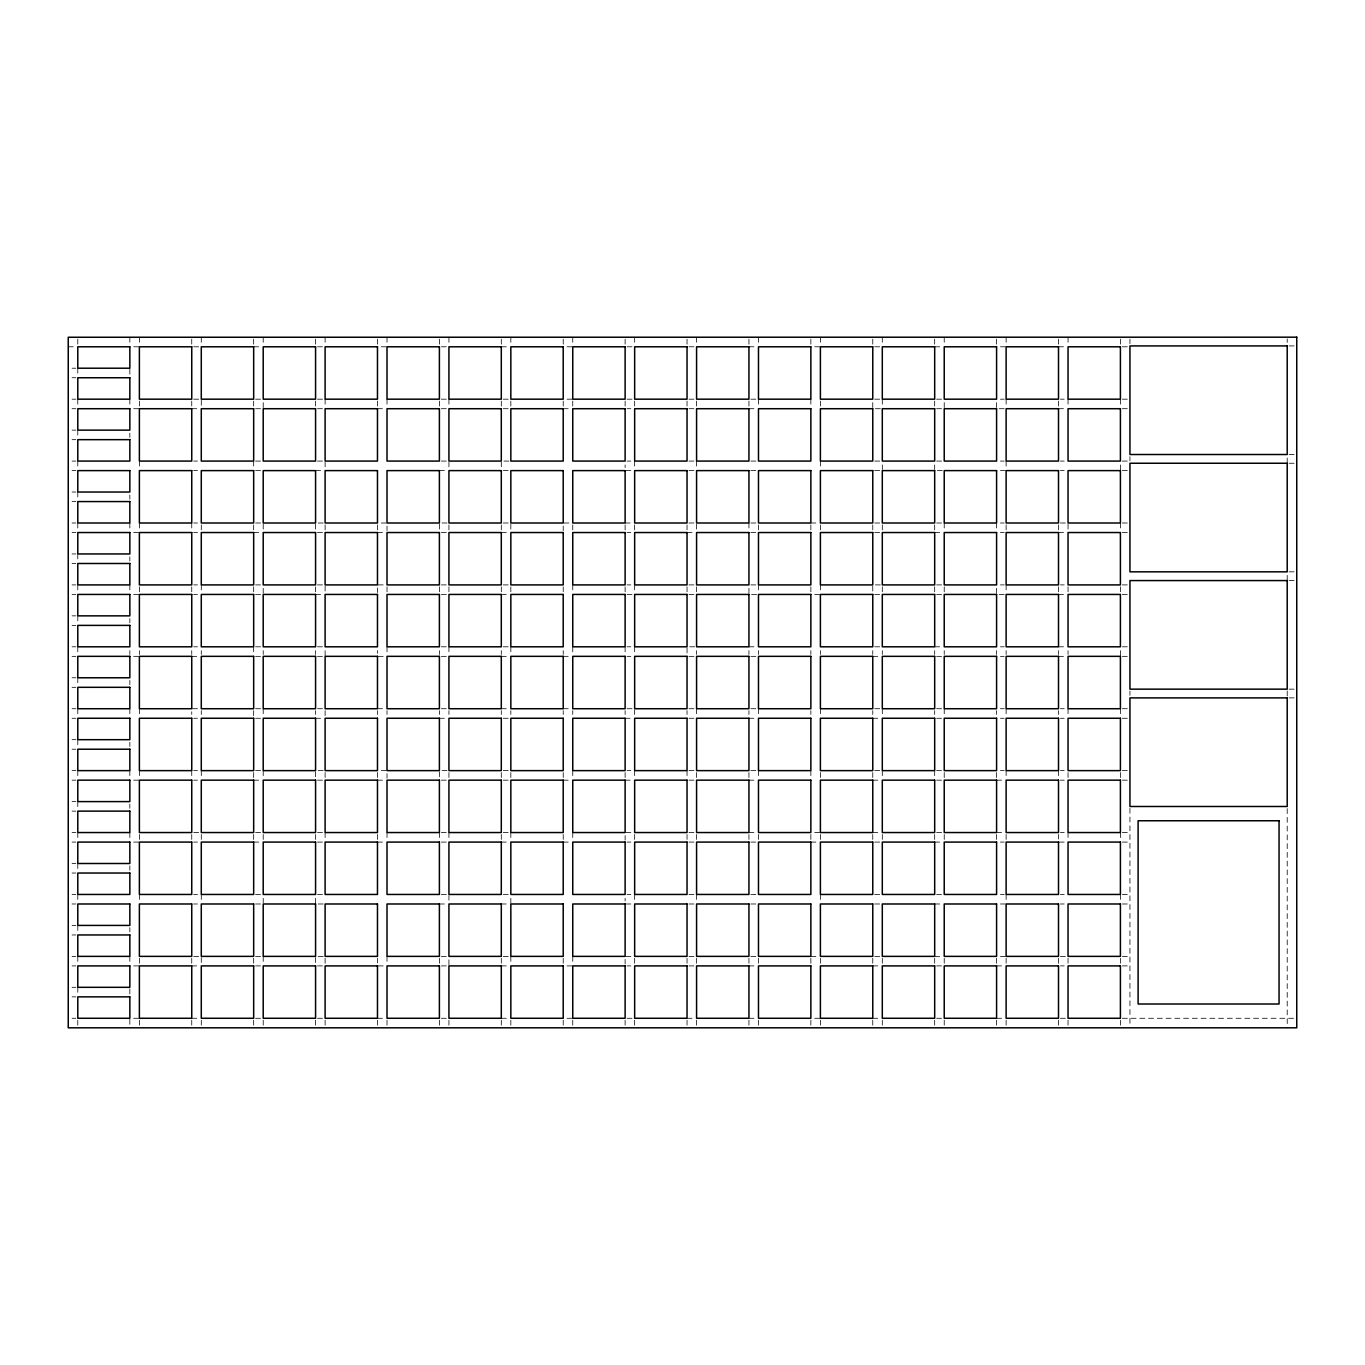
<?xml version="1.0" encoding="UTF-8"?>
<svg xmlns="http://www.w3.org/2000/svg" width="1365" height="1365" viewBox="0 0 1365 1365"><rect width="100%" height="100%" fill="white"/><g stroke="black" fill="none" stroke-linecap="round" stroke-linejoin="round"><path stroke-width="0.75" stroke-dasharray="5 3.75" d="M1289.123 345.925L1296.75 345.925M68.25 346.795L75.877 346.795M133.651 346.795L139.384 346.795M193.659 346.795L201.286 346.795M253.668 346.795L261.295 346.795M317.482 346.795L325.109 346.795M381.296 346.795L387.012 346.795M441.304 346.795L448.931 346.795M501.296 346.795L508.94 346.795M567.021 346.795L572.754 346.795M627.03 346.795L634.657 346.795M688.95 346.795L696.577 346.795M748.941 346.795L756.568 346.795M814.666 346.795L820.399 346.795M874.675 346.795L882.302 346.795M934.684 346.795L942.311 346.795M1000.409 346.795L1006.124 346.795M1058.506 346.795L1064.222 346.795M1122.32 346.795L1129.947 346.795M72.072 368.209L75.877 368.209M72.072 377.747L75.877 377.747M72.072 399.177L75.877 399.177M193.659 399.177L201.286 399.177L201.286 406.804M255.562 399.177L261.295 399.177M317.482 399.177L323.198 399.177M441.304 399.177L447.02 399.177M503.207 399.177L508.94 399.177M567.021 399.177L572.754 399.177M627.03 399.177L634.657 399.177M688.95 399.177L696.577 399.177M750.852 399.177L756.568 399.177M874.675 399.177L880.391 399.177M936.578 399.177L942.311 399.177M1000.409 399.177L1004.213 399.177M1060.4 399.177L1064.222 399.177M1122.32 399.177L1128.036 399.177M72.072 408.715L75.877 408.715M133.651 408.715L139.384 408.715M191.748 408.715L197.481 408.715M255.562 408.715L263.206 408.715L263.206 401.071M317.482 408.715L323.198 408.715M377.474 408.715L383.207 408.715M441.304 408.715L448.931 408.715M503.207 408.715L508.94 408.715M563.216 408.715L568.932 408.715M627.03 408.715L630.852 408.715M688.95 408.715L694.666 408.715M748.941 408.715L756.568 408.715M880.391 408.715L872.764 408.715L872.764 401.071M936.578 408.715L944.222 408.715L944.222 401.071M1004.213 408.715L996.587 408.715L996.587 401.071M1058.506 408.715L1064.222 408.715M1122.32 408.715L1128.036 408.715M72.072 430.129L75.877 430.129M72.072 439.667L75.877 439.667M1289.123 454.511L1294.839 454.511M72.072 461.08L75.877 461.08M193.659 461.08L197.481 461.08M255.562 461.08L261.295 461.08M317.482 461.08L325.109 461.08L325.109 466.796M441.304 461.08L448.931 461.08L448.931 466.796M508.94 461.08L501.296 461.08L501.296 466.796M627.03 461.08L630.852 461.08M688.95 461.08L694.666 461.08M750.852 461.08L756.568 461.08M874.675 461.08L880.391 461.08M936.578 461.08L942.311 461.08M1000.409 461.08L1004.213 461.08M1060.4 461.08L1064.222 461.08M1122.32 461.08L1128.036 461.08M1289.123 463.247L1294.839 463.247M72.072 470.618L75.877 470.618M193.659 470.618L197.481 470.618M255.562 470.618L261.295 470.618M315.571 470.618L323.198 470.618M439.393 470.618L447.02 470.618M503.207 470.618L508.94 470.618M630.852 470.618L625.119 470.618L625.119 464.902M688.95 470.618L696.577 470.618M750.852 470.618L758.479 470.618M874.675 470.618L882.302 470.618L882.302 464.902M942.311 470.618L934.684 470.618L934.684 464.902M1000.409 470.618L1006.124 470.618M1060.4 470.618L1064.222 470.618M1122.32 470.618L1128.036 470.618M72.072 492.031L75.877 492.031M72.072 501.569L75.877 501.569M72.072 523L75.877 523M193.659 523L197.481 523M255.562 523L263.206 523L263.206 530.627M323.198 523L315.571 523L315.571 530.627M381.296 523L387.012 523L387.012 530.627M447.02 523L439.393 523L439.393 530.627M503.207 523L510.834 523L510.834 530.627M568.932 523L563.216 523L563.216 530.627M625.119 523L630.852 523M688.95 523L696.577 523L696.577 530.627M750.852 523L756.568 523M810.861 523L816.577 523M874.675 523L882.302 523M936.578 523L942.311 523M1000.409 523L1004.213 523M1060.4 523L1068.044 523L1068.044 530.627M1122.32 523L1128.036 523M72.072 532.538L75.877 532.538M133.651 532.538L139.384 532.538M193.659 532.538L197.481 532.538M253.668 532.538L261.295 532.538M317.482 532.538L323.198 532.538M377.474 532.538L383.207 532.538M441.304 532.538L447.02 532.538M501.296 532.538L508.94 532.538M627.03 532.538L630.852 532.538M687.039 532.538L694.666 532.538M750.852 532.538L756.568 532.538M874.675 532.538L880.391 532.538M934.684 532.538L942.311 532.538M1000.409 532.538L1004.213 532.538M1058.506 532.538L1064.222 532.538M1122.32 532.538L1128.036 532.538M72.072 553.951L75.877 553.951M72.072 563.489L75.877 563.489M1289.123 571.833L1294.839 571.833M1289.123 580.569L1294.839 580.569M72.072 584.903L75.877 584.903M193.659 584.903L197.481 584.903M255.562 584.903L261.295 584.903M317.482 584.903L325.109 584.903L325.109 592.529M383.207 584.903L377.474 584.903L377.474 592.529M441.304 584.903L448.931 584.903M503.207 584.903L508.94 584.903M627.03 584.903L630.852 584.903M688.95 584.903L694.666 584.903M750.852 584.903L756.568 584.903M880.391 584.903L872.764 584.903L872.764 592.529M936.578 584.903L942.311 584.903M1000.409 584.903L1004.213 584.903M1060.4 584.903L1064.222 584.903M1122.32 584.903L1128.036 584.903M72.072 594.44L75.877 594.44M133.651 594.44L139.384 594.44M193.659 594.44L197.481 594.44M255.562 594.44L263.206 594.44L263.206 586.814M315.571 594.44L323.198 594.44M441.304 594.44L447.02 594.44M501.296 594.44L508.94 594.44M627.03 594.44L634.657 594.44M688.95 594.44L694.666 594.44M756.568 594.44L748.941 594.44L748.941 586.814M814.666 594.44L820.399 594.44M874.675 594.44L880.391 594.44M936.578 594.44L942.311 594.44M1004.213 594.44L996.587 594.44L996.587 586.814M1058.506 594.44L1064.222 594.44M1122.32 594.44L1128.036 594.44M72.072 615.854L75.877 615.854M72.072 625.392L75.877 625.392M72.072 646.805L75.877 646.805M193.659 646.805L197.481 646.805M255.562 646.805L261.295 646.805M317.482 646.805L323.198 646.805M441.304 646.805L447.02 646.805M503.207 646.805L508.94 646.805M627.03 646.805L630.852 646.805M694.666 646.805L687.039 646.805L687.039 654.449M748.941 646.805L756.568 646.805M874.675 646.805L882.302 646.805M934.684 646.805L942.311 646.805M1000.409 646.805L1004.213 646.805M1058.506 646.805L1064.222 646.805M1122.32 646.805L1128.036 646.805M72.072 656.343L75.877 656.343M133.651 656.343L139.384 656.343M191.748 656.343L197.481 656.343M255.562 656.343L261.295 656.343M317.482 656.343L323.198 656.343M383.207 656.343L377.474 656.343L377.474 650.627M441.304 656.343L448.931 656.343M501.296 656.343L508.94 656.343M563.216 656.343L568.932 656.343M627.03 656.343L630.852 656.343M688.95 656.343L694.666 656.343M750.852 656.343L756.568 656.343M872.764 656.343L880.391 656.343M936.578 656.343L942.311 656.343M1000.409 656.343L1004.213 656.343M1058.506 656.343L1064.222 656.343M1122.32 656.343L1128.036 656.343M72.072 677.774L75.877 677.774M72.072 687.312L75.877 687.312M1289.123 689.154L1294.839 689.154M1289.123 697.89L1294.839 697.89M72.072 708.725L75.877 708.725M197.481 708.725L191.748 708.725L191.748 714.441M255.562 708.725L261.295 708.725M317.482 708.725L323.198 708.725M377.474 708.725L383.207 708.725M441.304 708.725L448.931 708.725M501.296 708.725L508.94 708.725M563.216 708.725L568.932 708.725M627.03 708.725L634.657 708.725L634.657 714.441M688.95 708.725L694.666 708.725M750.852 708.725L756.568 708.725M874.675 708.725L880.391 708.725M936.578 708.725L942.311 708.725M1000.409 708.725L1004.213 708.725M1060.4 708.725L1064.222 708.725M1122.32 708.725L1128.036 708.725M72.072 718.263L75.877 718.263M193.659 718.263L197.481 718.263M255.562 718.263L261.295 718.263M315.571 718.263L323.198 718.263M439.393 718.263L447.02 718.263M503.207 718.263L508.94 718.263M625.119 718.263L630.852 718.263M688.95 718.263L696.577 718.263M748.941 718.263L756.568 718.263M872.764 718.263L880.391 718.263M936.578 718.263L944.222 718.263M1000.409 718.263L1004.213 718.263M1060.4 718.263L1064.222 718.263M1122.32 718.263L1128.036 718.263M72.072 739.676L75.877 739.676M72.072 749.214L75.877 749.214M72.072 770.628L75.877 770.628M193.659 770.628L197.481 770.628M255.562 770.628L261.295 770.628M323.198 770.628L315.571 770.628L315.571 778.272M381.296 770.628L387.012 770.628L387.012 778.272M447.02 770.628L439.393 770.628L439.393 778.272M503.207 770.628L510.834 770.628M627.03 770.628L630.852 770.628M688.95 770.628L694.666 770.628M750.852 770.628L756.568 770.628M874.675 770.628L880.391 770.628M936.578 770.628L942.311 770.628M1000.409 770.628L1004.213 770.628M1060.4 770.628L1064.222 770.628M1122.32 770.628L1128.036 770.628M72.072 780.166L75.877 780.166M133.651 780.166L139.384 780.166M193.659 780.166L197.481 780.166M253.668 780.166L261.295 780.166M317.482 780.166L323.198 780.166M377.474 780.166L383.207 780.166M441.304 780.166L447.02 780.166M503.207 780.166L508.94 780.166M563.216 780.166L568.932 780.166M625.119 780.166L630.852 780.166M688.95 780.166L694.666 780.166M748.941 780.166L756.568 780.166M872.764 780.166L880.391 780.166M936.578 780.166L942.311 780.166M996.587 780.166L1004.213 780.166M1060.4 780.166L1064.222 780.166M1122.32 780.166L1128.036 780.166M72.072 801.596L75.877 801.596M72.072 811.134L75.877 811.134M72.072 832.548L75.877 832.548M193.659 832.548L201.286 832.548M255.562 832.548L261.295 832.548M317.482 832.548L323.198 832.548M441.304 832.548L447.02 832.548M503.207 832.548L508.94 832.548M630.852 832.548L625.119 832.548L625.119 840.175M688.95 832.548L696.577 832.548M748.941 832.548L756.568 832.548M814.666 832.548L820.399 832.548M872.764 832.548L880.391 832.548M936.578 832.548L944.222 832.548M996.587 832.548L1004.213 832.548M1060.4 832.548L1064.222 832.548M1122.32 832.548L1129.947 832.548M72.072 842.086L75.877 842.086M133.651 842.086L139.384 842.086M193.659 842.086L197.481 842.086M253.668 842.086L261.295 842.086M317.482 842.086L323.198 842.086M377.474 842.086L383.207 842.086M441.304 842.086L447.02 842.086M501.296 842.086L508.94 842.086M563.216 842.086L568.932 842.086M627.03 842.086L630.852 842.086M688.95 842.086L694.666 842.086M750.852 842.086L756.568 842.086M810.861 842.086L816.577 842.086M874.675 842.086L880.391 842.086M934.684 842.086L942.311 842.086M1000.409 842.086L1004.213 842.086M1064.222 842.086L1058.506 842.086L1058.506 834.459M1122.32 842.086L1129.947 842.086M72.072 863.499L75.877 863.499M72.072 873.037L75.877 873.037M72.072 894.45L75.877 894.45M193.659 894.45L197.481 894.45M255.562 894.45L261.295 894.45M317.482 894.45L323.198 894.45M441.304 894.45L448.931 894.45L448.931 900.183M503.207 894.45L508.94 894.45M627.03 894.45L630.852 894.45M688.95 894.45L694.666 894.45M750.852 894.45L756.568 894.45M874.675 894.45L880.391 894.45M936.578 894.45L942.311 894.45M1000.409 894.45L1004.213 894.45M1060.4 894.45L1064.222 894.45M1122.32 894.45L1129.947 894.45M72.072 903.988L75.877 903.988M193.659 903.988L197.481 903.988M255.562 903.988L263.206 903.988L263.206 898.272M323.198 903.988L315.571 903.988L315.571 898.272M439.393 903.988L447.02 903.988M501.296 903.988L508.94 903.988M630.852 903.988L625.119 903.988L625.119 898.272M688.95 903.988L696.577 903.988M750.852 903.988L758.479 903.988M874.675 903.988L882.302 903.988M934.684 903.988L942.311 903.988M1000.409 903.988L1006.124 903.988M1060.4 903.988L1064.222 903.988M1122.32 903.988L1129.947 903.988M72.072 925.419L75.877 925.419M72.072 934.957L75.877 934.957M72.072 956.37L75.877 956.37M193.659 956.37L201.286 956.37L201.286 963.997M255.562 956.37L261.295 956.37M323.198 956.37L315.571 956.37L315.571 963.997M441.304 956.37L447.02 956.37M503.207 956.37L508.94 956.37M630.852 956.37L625.119 956.37L625.119 963.997M688.95 956.37L696.577 956.37M750.852 956.37L758.479 956.37M810.861 956.37L816.577 956.37M874.675 956.37L882.302 956.37M934.684 956.37L942.311 956.37M1000.409 956.37L1006.124 956.37M1060.4 956.37L1068.044 956.37M1122.32 956.37L1129.947 956.37M72.072 965.908L75.877 965.908M133.651 965.908L139.384 965.908M191.748 965.908L197.481 965.908M255.562 965.908L263.206 965.908M317.482 965.908L323.198 965.908M383.207 965.908L377.474 965.908L377.474 958.281M441.304 965.908L448.931 965.908L448.931 958.281M501.296 965.908L508.94 965.908M567.021 965.908L572.754 965.908M627.03 965.908L630.852 965.908M688.95 965.908L694.666 965.908M748.941 965.908L756.568 965.908M872.764 965.908L880.391 965.908M936.578 965.908L942.311 965.908M996.587 965.908L1004.213 965.908M1060.4 965.908L1064.222 965.908M1122.32 965.908L1129.947 965.908M72.072 987.322L75.877 987.322M72.072 996.86L75.877 996.86M72.072 1018.273L75.877 1018.273M133.651 1018.273L139.384 1018.273M191.748 1018.273L197.481 1018.273M255.562 1018.273L263.206 1018.273M317.482 1018.273L325.109 1018.273M377.474 1018.273L383.207 1018.273M441.304 1018.273L448.931 1018.273M501.296 1018.273L508.94 1018.273M567.021 1018.273L572.754 1018.273M627.03 1018.273L634.657 1018.273M687.039 1018.273L694.666 1018.273M748.941 1018.273L756.568 1018.273M814.666 1018.273L820.399 1018.273M872.764 1018.273L880.391 1018.273M936.578 1018.273L944.222 1018.273M996.587 1018.273L1004.213 1018.273M1060.4 1018.273L1068.044 1018.273M1122.32 1018.273L1296.75 1018.273M1287.212 338.929L1287.212 342.427M1287.212 458.009L1287.212 463.247M1287.212 575.33L1287.212 580.569M1287.212 690.912L1287.212 697.89M1287.212 808.609L1287.212 1027.811M1129.947 339.168L1129.947 343.656M1129.947 456.61L1129.947 460.875M1129.947 691.065L1129.947 695.331M1129.947 808.285L1129.947 1025.9M1120.409 339.168L1120.409 344.884M1120.409 399.177L1120.409 406.804M1120.409 464.902L1120.409 470.618M1120.409 523L1120.409 530.627M1120.409 586.814L1120.409 594.44M1120.409 650.627L1120.409 656.343M1120.409 708.725L1120.409 714.441M1120.409 772.539L1120.409 780.166M1120.409 832.548L1120.409 840.175M1120.409 894.45L1120.409 900.183M1120.409 958.281L1120.409 965.908M1120.409 1020.184L1120.409 1025.9M1068.044 337.257L1068.044 344.884M1068.044 399.177L1068.044 406.804M1068.044 586.814L1068.044 594.44M1068.044 650.627L1068.044 654.449M1068.044 708.725L1068.044 714.441M1068.044 772.539L1068.044 778.272M1068.044 832.548L1068.044 840.175M1068.044 958.281L1068.044 963.997M1068.044 1020.184L1068.044 1025.9M1058.506 339.168L1058.506 344.884M1058.506 401.071L1058.506 406.804M1058.506 524.894L1058.506 530.627M1058.506 586.814L1058.506 592.529M1058.506 650.627L1058.506 654.449M1058.506 710.636L1058.506 714.441M1058.506 770.628L1058.506 778.272M1058.506 958.281L1058.506 963.997M1058.506 1020.184L1058.506 1025.9M1006.124 337.257L1006.124 344.884M1006.124 399.177L1006.124 406.804M1006.124 461.08L1006.124 466.796M1006.124 524.894L1006.124 530.627M1006.124 584.903L1006.124 592.529M1006.124 650.627L1006.124 654.449M1006.124 708.725L1006.124 714.441M1006.124 770.628L1006.124 778.272M1006.124 834.459L1006.124 840.175M1006.124 894.45L1006.124 900.183M1006.124 958.281L1006.124 963.997M1006.124 1020.184L1006.124 1025.9M996.587 339.168L996.587 344.884M996.587 523L996.587 530.627M996.587 650.627L996.587 654.449M996.587 710.636L996.587 714.441M996.587 772.539L996.587 778.272M996.587 834.459L996.587 840.175M996.587 958.281L996.587 963.997M996.587 1020.184L996.587 1025.9M944.222 337.257L944.222 344.884M944.222 523L944.222 530.627M944.222 586.814L944.222 594.44M944.222 650.627L944.222 654.449M944.222 708.725L944.222 714.441M944.222 772.539L944.222 778.272M944.222 834.459L944.222 840.175M944.222 958.281L944.222 963.997M944.222 1020.184L944.222 1025.9M934.684 339.168L934.684 344.884M934.684 401.071L934.684 406.804M934.684 524.894L934.684 530.627M934.684 586.814L934.684 592.529M934.684 650.627L934.684 654.449M934.684 710.636L934.684 714.441M934.684 770.628L934.684 778.272M934.684 834.459L934.684 840.175M934.684 958.281L934.684 963.997M934.684 1020.184L934.684 1025.9M882.302 337.257L882.302 344.884M882.302 399.177L882.302 406.804M882.302 524.894L882.302 530.627M882.302 586.814L882.302 592.529M882.302 650.627L882.302 654.449M882.302 708.725L882.302 714.441M882.302 770.628L882.302 778.272M882.302 834.459L882.302 840.175M882.302 958.281L882.302 963.997M882.302 1020.184L882.302 1025.9M872.764 339.168L872.764 344.884M872.764 524.894L872.764 530.627M872.764 650.627L872.764 654.449M872.764 710.636L872.764 714.441M872.764 772.539L872.764 778.272M872.764 834.459L872.764 840.175M872.764 958.281L872.764 963.997M872.764 1020.184L872.764 1025.9M820.399 337.257L820.399 344.884M820.399 401.071L820.399 406.804M820.399 461.08L820.399 466.796M820.399 524.894L820.399 530.627M820.399 584.903L820.399 592.529M820.399 650.627L820.399 654.449M820.399 708.725L820.399 714.441M820.399 772.539L820.399 778.272M820.399 834.459L820.399 840.175M820.399 894.45L820.399 900.183M820.399 958.281L820.399 963.997M820.399 1020.184L820.399 1025.9M810.861 339.168L810.861 344.884M810.861 399.177L810.861 406.804M810.861 524.894L810.861 530.627M810.861 586.814L810.861 592.529M810.861 650.627L810.861 654.449M810.861 710.636L810.861 714.441M810.861 770.628L810.861 778.272M810.861 834.459L810.861 840.175M810.861 958.281L810.861 963.997M810.861 1020.184L810.861 1025.9M758.479 337.257L758.479 344.884M758.479 399.177L758.479 406.804M758.479 524.894L758.479 530.627M758.479 584.903L758.479 592.529M758.479 650.627L758.479 654.449M758.479 708.725L758.479 714.441M758.479 770.628L758.479 778.272M758.479 834.459L758.479 840.175M758.479 958.281L758.479 963.997M758.479 1020.184L758.479 1025.9M748.941 339.168L748.941 344.884M748.941 401.071L748.941 406.804M748.941 523L748.941 530.627M748.941 650.627L748.941 654.449M748.941 710.636L748.941 714.441M748.941 772.539L748.941 778.272M748.941 834.459L748.941 840.175M748.941 958.281L748.941 963.997M748.941 1020.184L748.941 1025.9M696.577 337.257L696.577 344.884M696.577 401.071L696.577 406.804M696.577 461.08L696.577 466.796M696.577 586.814L696.577 594.44M696.577 650.627L696.577 654.449M696.577 708.725L696.577 714.441M696.577 772.539L696.577 778.272M696.577 834.459L696.577 840.175M696.577 894.45L696.577 900.183M696.577 958.281L696.577 963.997M696.577 1020.184L696.577 1025.9M687.039 339.168L687.039 344.884M687.039 401.071L687.039 406.804M687.039 524.894L687.039 530.627M687.039 586.814L687.039 592.529M687.039 710.636L687.039 714.441M687.039 770.628L687.039 778.272M687.039 834.459L687.039 840.175M687.039 958.281L687.039 963.997M687.039 1020.184L687.039 1025.9M634.657 337.257L634.657 344.884M634.657 401.071L634.657 406.804M634.657 461.08L634.657 466.796M634.657 524.894L634.657 530.627M634.657 584.903L634.657 592.529M634.657 646.805L634.657 654.449M634.657 770.628L634.657 778.272M634.657 834.459L634.657 840.175M634.657 894.45L634.657 900.183M634.657 958.281L634.657 963.997M634.657 1020.184L634.657 1025.9M625.119 339.168L625.119 344.884M625.119 401.071L625.119 406.804M625.119 524.894L625.119 530.627M625.119 586.814L625.119 592.529M625.119 646.805L625.119 654.449M625.119 710.636L625.119 714.441M625.119 772.539L625.119 778.272M625.119 1020.184L625.119 1025.9M572.754 337.257L572.754 344.884M572.754 401.071L572.754 406.804M572.754 524.894L572.754 530.627M572.754 584.903L572.754 592.529M572.754 646.805L572.754 654.449M572.754 710.636L572.754 714.441M572.754 770.628L572.754 778.272M572.754 832.548L572.754 840.175M572.754 956.37L572.754 963.997M572.754 1020.184L572.754 1025.9M563.216 339.168L563.216 344.884M563.216 401.071L563.216 406.804M563.216 586.814L563.216 594.44M563.216 650.627L563.216 654.449M563.216 710.636L563.216 714.441M563.216 772.539L563.216 778.272M563.216 834.459L563.216 840.175M563.216 958.281L563.216 963.997M563.216 1020.184L563.216 1025.9M510.834 337.257L510.834 344.884M510.834 401.071L510.834 408.715M510.834 586.814L510.834 594.44M510.834 646.805L510.834 654.449M510.834 710.636L510.834 714.441M510.834 772.539L510.834 778.272M510.834 832.548L510.834 840.175M510.834 898.272L510.834 903.988M510.834 956.37L510.834 963.997M510.834 1020.184L510.834 1025.9M501.296 339.168L501.296 344.884M501.296 401.071L501.296 406.804M501.296 524.894L501.296 530.627M501.296 586.814L501.296 592.529M501.296 650.627L501.296 654.449M501.296 710.636L501.296 714.441M501.296 772.539L501.296 778.272M501.296 834.459L501.296 840.175M501.296 958.281L501.296 963.997M501.296 1020.184L501.296 1025.9M448.931 337.257L448.931 344.884M448.931 399.177L448.931 406.804M448.931 524.894L448.931 530.627M448.931 586.814L448.931 592.529M448.931 646.805L448.931 654.449M448.931 710.636L448.931 714.441M448.931 772.539L448.931 778.272M448.931 832.548L448.931 840.175M448.931 1020.184L448.931 1025.9M439.393 339.168L439.393 344.884M439.393 401.071L439.393 406.804M439.393 586.814L439.393 592.529M439.393 650.627L439.393 654.449M439.393 710.636L439.393 714.441M439.393 832.548L439.393 840.175M439.393 958.281L439.393 963.997M439.393 1020.184L439.393 1025.9M387.012 337.257L387.012 344.884M387.012 399.177L387.012 406.804M387.012 586.814L387.012 592.529M387.012 646.805L387.012 654.449M387.012 710.636L387.012 714.441M387.012 832.548L387.012 840.175M387.012 956.37L387.012 963.997M387.012 1020.184L387.012 1025.9M377.474 339.168L377.474 344.884M377.474 401.071L377.474 406.804M377.474 524.894L377.474 530.627M377.474 710.636L377.474 714.441M377.474 772.539L377.474 778.272M377.474 834.459L377.474 840.175M377.474 1020.184L377.474 1025.9M325.109 337.257L325.109 344.884M325.109 399.177L325.109 406.804M325.109 524.894L325.109 530.627M325.109 650.627L325.109 656.343M325.109 710.636L325.109 718.263M325.109 772.539L325.109 778.272M325.109 832.548L325.109 840.175M325.109 958.281L325.109 963.997M325.109 1020.184L325.109 1025.9M315.571 339.168L315.571 344.884M315.571 401.071L315.571 408.715M315.571 586.814L315.571 592.529M315.571 650.627L315.571 654.449M315.571 710.636L315.571 714.441M315.571 834.459L315.571 842.086M315.571 1020.184L315.571 1025.9M263.206 337.257L263.206 344.884M263.206 650.627L263.206 654.449M263.206 708.725L263.206 714.441M263.206 770.628L263.206 778.272M263.206 834.459L263.206 842.086M263.206 956.37L263.206 963.997M263.206 1020.184L263.206 1025.9M253.668 339.168L253.668 344.884M253.668 401.071L253.668 406.804M253.668 461.08L253.668 466.796M253.668 524.894L253.668 530.627M253.668 586.814L253.668 592.529M253.668 646.805L253.668 654.449M253.668 710.636L253.668 718.263M253.668 772.539L253.668 778.272M253.668 834.459L253.668 840.175M253.668 958.281L253.668 963.997M253.668 1020.184L253.668 1025.9M201.286 337.257L201.286 344.884M201.286 524.894L201.286 530.627M201.286 584.903L201.286 592.529M201.286 650.627L201.286 654.449M201.286 710.636L201.286 714.441M201.286 770.628L201.286 778.272M201.286 834.459L201.286 840.175M201.286 894.45L201.286 900.183M201.286 1020.184L201.286 1025.9M191.748 339.168L191.748 344.884M191.748 401.071L191.748 406.804M191.748 523L191.748 530.627M191.748 586.814L191.748 594.44M191.748 650.627L191.748 654.449M191.748 770.628L191.748 778.272M191.748 834.459L191.748 840.175M191.748 958.281L191.748 963.997M191.748 1020.184L191.748 1025.9M139.384 337.257L139.384 344.884M139.384 401.071L139.384 406.804M139.384 461.08L139.384 466.796M139.384 523L139.384 530.627M139.384 586.814L139.384 592.529M139.384 650.627L139.384 654.449M139.384 708.725L139.384 714.441M139.384 770.628L139.384 778.272M139.384 834.459L139.384 840.175M139.384 894.45L139.384 900.183M139.384 958.281L139.384 963.997M139.384 1020.184L139.384 1025.9M129.846 337.257L129.846 344.884M129.846 369.233L129.846 375.631M129.846 399.177L129.846 406.804M129.846 433.166L129.846 437.431M129.846 494.983L129.846 499.249M129.846 523L129.846 531.207M129.846 556.784L129.846 561.049M129.846 584.903L129.846 593.024M129.846 618.601L129.846 622.867M129.846 650.627L129.846 654.449M129.846 680.401L129.846 684.667M129.846 708.725L129.846 714.441M129.846 742.219L129.846 746.484M129.846 770.628L129.846 778.442M129.846 804.019L129.846 808.285M129.846 832.548L129.846 840.26M129.846 865.837L129.846 870.102M129.846 927.637L129.846 931.903M129.846 956.37L129.846 963.997M129.846 988.943L129.846 995.239M129.846 1019.297L129.846 1025.9M77.788 339.168L77.788 344.884M77.788 368.209L77.788 375.853M77.788 399.177L77.788 406.804M77.788 430.129L77.788 435.844M77.788 461.08L77.788 466.796M77.788 492.031L77.788 497.764M77.788 523L77.788 530.627M77.788 553.951L77.788 561.578M77.788 584.903L77.788 592.529M77.788 615.854L77.788 623.481M77.788 646.805L77.788 654.449M77.788 677.774L77.788 683.49M77.788 708.725L77.788 714.441M77.788 739.676L77.788 747.303M77.788 770.628L77.788 778.272M77.788 801.596L77.788 809.223M77.788 832.548L77.788 840.175M77.788 863.499L77.788 871.126M77.788 894.45L77.788 900.183M77.788 925.419L77.788 931.135M77.788 956.37L77.788 963.997M77.788 987.322L77.788 994.949M77.788 1020.184L77.788 1027.811"/><path stroke-width="1.5" d="M1296.75 337.189L68.25 337.257L68.25 1027.811L1296.75 1027.811L1296.75 337.189M1287.212 345.925L1129.947 345.925L1129.947 454.511L1287.212 454.511L1287.212 345.925M129.846 346.795L77.788 346.795L77.788 368.209L129.846 368.209L129.846 346.795M191.748 346.795L139.384 346.795L139.384 399.177L191.748 399.177L191.748 346.795M253.668 346.795L201.286 346.795L201.286 399.177L253.668 399.177L253.668 346.795M315.571 346.795L263.206 346.795L263.206 399.177L315.571 399.177L315.571 346.795M377.474 346.795L325.109 346.795L325.109 399.177L377.474 399.177L377.474 346.795M439.393 346.795L387.012 346.795L387.012 399.177L439.393 399.177L439.393 346.795M501.296 346.795L448.931 346.795L448.931 399.177L501.296 399.177L501.296 346.795M563.216 346.795L510.834 346.795L510.834 399.177L563.216 399.177L563.216 346.795M625.119 346.795L572.754 346.795L572.754 399.177L625.119 399.177L625.119 346.795M687.039 346.795L634.657 346.795L634.657 399.177L687.039 399.177L687.039 346.795M748.941 346.795L696.577 346.795L696.577 399.177L748.941 399.177L748.941 346.795M810.861 346.795L758.479 346.795L758.479 399.177L810.861 399.177L810.861 346.795M872.764 346.795L820.399 346.795L820.399 399.177L872.764 399.177L872.764 346.795M934.684 346.795L882.302 346.795L882.302 399.177L934.684 399.177L934.684 346.795M996.587 346.795L944.222 346.795L944.222 399.177L996.587 399.177L996.587 346.795M1058.506 346.795L1006.124 346.795L1006.124 399.177L1058.506 399.177L1058.506 346.795M1120.409 346.795L1068.044 346.795L1068.044 399.177L1120.409 399.177L1120.409 346.795M129.846 377.747L77.788 377.747L77.788 399.177L129.846 399.177L129.846 377.747M129.846 408.715L77.788 408.715L77.788 430.129L129.846 430.129L129.846 408.715M191.748 408.715L139.384 408.715L139.384 461.08L191.748 461.08L191.748 408.715M253.668 408.715L201.286 408.715L201.286 461.08L253.668 461.08L253.668 408.715M315.571 408.715L263.206 408.715L263.206 461.08L315.571 461.08L315.571 408.715M377.474 408.715L325.109 408.715L325.109 461.08L377.474 461.08L377.474 408.715M439.393 408.715L387.012 408.715L387.012 461.08L439.393 461.08L439.393 408.715M501.296 408.715L448.931 408.715L448.931 461.08L501.296 461.08L501.296 408.715M563.216 408.715L510.834 408.715L510.834 461.08L563.216 461.08L563.216 408.715M625.119 408.715L572.754 408.715L572.754 461.08L625.119 461.08L625.119 408.715M687.039 408.715L634.657 408.715L634.657 461.08L687.039 461.08L687.039 408.715M748.941 408.715L696.577 408.715L696.577 461.08L748.941 461.08L748.941 408.715M810.861 408.715L758.479 408.715L758.479 461.08L810.861 461.08L810.861 408.715M872.764 408.715L820.399 408.715L820.399 461.08L872.764 461.08L872.764 408.715M934.684 408.715L882.302 408.715L882.302 461.08L934.684 461.08L934.684 408.715M996.587 408.715L944.222 408.715L944.222 461.08L996.587 461.08L996.587 408.715M1058.506 408.715L1006.124 408.715L1006.124 461.08L1058.506 461.08L1058.506 408.715M1120.409 408.715L1068.044 408.715L1068.044 461.08L1120.409 461.08L1120.409 408.715M129.846 439.667L77.788 439.667L77.788 461.08L129.846 461.08L129.846 439.667M1287.212 463.247L1129.947 463.247L1129.947 571.833L1287.212 571.833L1287.212 463.247M129.846 470.618L77.788 470.618L77.788 492.031L129.846 492.031L129.846 470.618M191.748 470.618L139.384 470.618L139.384 523L191.748 523L191.748 470.618M253.668 470.618L201.286 470.618L201.286 523L253.668 523L253.668 470.618M315.571 470.618L263.206 470.618L263.206 523L315.571 523L315.571 470.618M377.474 470.618L325.109 470.618L325.109 523L377.474 523L377.474 470.618M439.393 470.618L387.012 470.618L387.012 523L439.393 523L439.393 470.618M501.296 470.618L448.931 470.618L448.931 523L501.296 523L501.296 470.618M563.216 470.618L510.834 470.618L510.834 523L563.216 523L563.216 470.618M625.119 470.618L572.754 470.618L572.754 523L625.119 523L625.119 470.618M687.039 470.618L634.657 470.618L634.657 523L687.039 523L687.039 470.618M748.941 470.618L696.577 470.618L696.577 523L748.941 523L748.941 470.618M810.861 470.618L758.479 470.618L758.479 523L810.861 523L810.861 470.618M872.764 470.618L820.399 470.618L820.399 523L872.764 523L872.764 470.618M934.684 470.618L882.302 470.618L882.302 523L934.684 523L934.684 470.618M996.587 470.618L944.222 470.618L944.222 523L996.587 523L996.587 470.618M1058.506 470.618L1006.124 470.618L1006.124 523L1058.506 523L1058.506 470.618M1120.409 470.618L1068.044 470.618L1068.044 523L1120.409 523L1120.409 470.618M129.846 501.569L77.788 501.569L77.788 523L129.846 523L129.846 501.569M129.846 532.538L77.788 532.538L77.788 553.951L129.846 553.951L129.846 532.538M191.748 532.538L139.384 532.538L139.384 584.903L191.748 584.903L191.748 532.538M253.668 532.538L201.286 532.538L201.286 584.903L253.668 584.903L253.668 532.538M315.571 532.538L263.206 532.538L263.206 584.903L315.571 584.903L315.571 532.538M377.474 532.538L325.109 532.538L325.109 584.903L377.474 584.903L377.474 532.538M439.393 532.538L387.012 532.538L387.012 584.903L439.393 584.903L439.393 532.538M501.296 532.538L448.931 532.538L448.931 584.903L501.296 584.903L501.296 532.538M563.216 532.538L510.834 532.538L510.834 584.903L563.216 584.903L563.216 532.538M625.119 532.538L572.754 532.538L572.754 584.903L625.119 584.903L625.119 532.538M687.039 532.538L634.657 532.538L634.657 584.903L687.039 584.903L687.039 532.538M748.941 532.538L696.577 532.538L696.577 584.903L748.941 584.903L748.941 532.538M810.861 532.538L758.479 532.538L758.479 584.903L810.861 584.903L810.861 532.538M872.764 532.538L820.399 532.538L820.399 584.903L872.764 584.903L872.764 532.538M934.684 532.538L882.302 532.538L882.302 584.903L934.684 584.903L934.684 532.538M996.587 532.538L944.222 532.538L944.222 584.903L996.587 584.903L996.587 532.538M1058.506 532.538L1006.124 532.538L1006.124 584.903L1058.506 584.903L1058.506 532.538M1120.409 532.538L1068.044 532.538L1068.044 584.903L1120.409 584.903L1120.409 532.538M129.846 563.489L77.788 563.489L77.788 584.903L129.846 584.903L129.846 563.489M1287.212 580.569L1129.947 580.569L1129.947 689.154L1287.212 689.154L1287.212 580.569M129.846 594.44L77.788 594.44L77.788 615.854L129.846 615.854L129.846 594.44M191.748 594.44L139.384 594.44L139.384 646.805L191.748 646.805L191.748 594.44M253.668 594.44L201.286 594.44L201.286 646.805L253.668 646.805L253.668 594.44M315.571 594.44L263.206 594.44L263.206 646.805L315.571 646.805L315.571 594.44M377.474 594.44L325.109 594.44L325.109 646.805L377.474 646.805L377.474 594.44M439.393 594.44L387.012 594.44L387.012 646.805L439.393 646.805L439.393 594.44M501.296 594.44L448.931 594.44L448.931 646.805L501.296 646.805L501.296 594.44M563.216 594.44L510.834 594.44L510.834 646.805L563.216 646.805L563.216 594.44M625.119 594.44L572.754 594.44L572.754 646.805L625.119 646.805L625.119 594.44M687.039 594.44L634.657 594.44L634.657 646.805L687.039 646.805L687.039 594.44M748.941 594.44L696.577 594.44L696.577 646.805L748.941 646.805L748.941 594.44M810.861 594.44L758.479 594.44L758.479 646.805L810.861 646.805L810.861 594.44M872.764 594.44L820.399 594.44L820.399 646.805L872.764 646.805L872.764 594.44M934.684 594.44L882.302 594.44L882.302 646.805L934.684 646.805L934.684 594.44M996.587 594.44L944.222 594.44L944.222 646.805L996.587 646.805L996.587 594.44M1058.506 594.44L1006.124 594.44L1006.124 646.805L1058.506 646.805L1058.506 594.44M1120.409 594.44L1068.044 594.44L1068.044 646.805L1120.409 646.805L1120.409 594.44M129.846 625.392L77.788 625.392L77.788 646.805L129.846 646.805L129.846 625.392M129.846 656.343L77.788 656.343L77.788 677.774L129.846 677.774L129.846 656.343M191.748 656.343L139.384 656.343L139.384 708.725L191.748 708.725L191.748 656.343M253.668 656.343L201.286 656.343L201.286 708.725L253.668 708.725L253.668 656.343M315.571 656.343L263.206 656.343L263.206 708.725L315.571 708.725L315.571 656.343M377.474 656.343L325.109 656.343L325.109 708.725L377.474 708.725L377.474 656.343M439.393 656.343L387.012 656.343L387.012 708.725L439.393 708.725L439.393 656.343M501.296 656.343L448.931 656.343L448.931 708.725L501.296 708.725L501.296 656.343M563.216 656.343L510.834 656.343L510.834 708.725L563.216 708.725L563.216 656.343M625.119 656.343L572.754 656.343L572.754 708.725L625.119 708.725L625.119 656.343M687.039 656.343L634.657 656.343L634.657 708.725L687.039 708.725L687.039 656.343M748.941 656.343L696.577 656.343L696.577 708.725L748.941 708.725L748.941 656.343M810.861 656.343L758.479 656.343L758.479 708.725L810.861 708.725L810.861 656.343M872.764 656.343L820.399 656.343L820.399 708.725L872.764 708.725L872.764 656.343M934.684 656.343L882.302 656.343L882.302 708.725L934.684 708.725L934.684 656.343M996.587 656.343L944.222 656.343L944.222 708.725L996.587 708.725L996.587 656.343M1058.506 656.343L1006.124 656.343L1006.124 708.725L1058.506 708.725L1058.506 656.343M1120.409 656.343L1068.044 656.343L1068.044 708.725L1120.409 708.725L1120.409 656.343M129.846 687.312L77.788 687.312L77.788 708.725L129.846 708.725L129.846 687.312M1287.212 697.89L1129.947 697.89L1129.947 806.493L1287.212 806.493L1287.212 697.89M129.846 718.263L77.788 718.263L77.788 739.676L129.846 739.676L129.846 718.263M191.748 718.263L139.384 718.263L139.384 770.628L191.748 770.628L191.748 718.263M253.668 718.263L201.286 718.263L201.286 770.628L253.668 770.628L253.668 718.263M315.571 718.263L263.206 718.263L263.206 770.628L315.571 770.628L315.571 718.263M377.474 718.263L325.109 718.263L325.109 770.628L377.474 770.628L377.474 718.263M439.393 718.263L387.012 718.263L387.012 770.628L439.393 770.628L439.393 718.263M501.296 718.263L448.931 718.263L448.931 770.628L501.296 770.628L501.296 718.263M563.216 718.263L510.834 718.263L510.834 770.628L563.216 770.628L563.216 718.263M625.119 718.263L572.754 718.263L572.754 770.628L625.119 770.628L625.119 718.263M687.039 718.263L634.657 718.263L634.657 770.628L687.039 770.628L687.039 718.263M748.941 718.263L696.577 718.263L696.577 770.628L748.941 770.628L748.941 718.263M810.861 718.263L758.479 718.263L758.479 770.628L810.861 770.628L810.861 718.263M872.764 718.263L820.399 718.263L820.399 770.628L872.764 770.628L872.764 718.263M934.684 718.263L882.302 718.263L882.302 770.628L934.684 770.628L934.684 718.263M996.587 718.263L944.222 718.263L944.222 770.628L996.587 770.628L996.587 718.263M1058.506 718.263L1006.124 718.263L1006.124 770.628L1058.506 770.628L1058.506 718.263M1120.409 718.263L1068.044 718.263L1068.044 770.628L1120.409 770.628L1120.409 718.263M129.846 749.214L77.788 749.214L77.788 770.628L129.846 770.628L129.846 749.214M129.846 780.166L77.788 780.166L77.788 801.596L129.846 801.596L129.846 780.166M191.748 780.166L139.384 780.166L139.384 832.548L191.748 832.548L191.748 780.166M253.668 780.166L201.286 780.166L201.286 832.548L253.668 832.548L253.668 780.166M315.571 780.166L263.206 780.166L263.206 832.548L315.571 832.548L315.571 780.166M377.474 780.166L325.109 780.166L325.109 832.548L377.474 832.548L377.474 780.166M439.393 780.166L387.012 780.166L387.012 832.548L439.393 832.548L439.393 780.166M501.296 780.166L448.931 780.166L448.931 832.548L501.296 832.548L501.296 780.166M563.216 780.166L510.834 780.166L510.834 832.548L563.216 832.548L563.216 780.166M625.119 780.166L572.754 780.166L572.754 832.548L625.119 832.548L625.119 780.166M687.039 780.166L634.657 780.166L634.657 832.548L687.039 832.548L687.039 780.166M748.941 780.166L696.577 780.166L696.577 832.548L748.941 832.548L748.941 780.166M810.861 780.166L758.479 780.166L758.479 832.548L810.861 832.548L810.861 780.166M872.764 780.166L820.399 780.166L820.399 832.548L872.764 832.548L872.764 780.166M934.684 780.166L882.302 780.166L882.302 832.548L934.684 832.548L934.684 780.166M996.587 780.166L944.222 780.166L944.222 832.548L996.587 832.548L996.587 780.166M1058.506 780.166L1006.124 780.166L1006.124 832.548L1058.506 832.548L1058.506 780.166M1120.409 780.166L1068.044 780.166L1068.044 832.548L1120.409 832.548L1120.409 780.166M129.846 811.134L77.788 811.134L77.788 832.548L129.846 832.548L129.846 811.134M1279.056 820.757L1138.103 820.757L1138.103 1004.009L1279.056 1004.009L1279.056 820.757M129.846 842.086L77.788 842.086L77.788 863.499L129.846 863.499L129.846 842.086M191.748 842.086L139.384 842.086L139.384 894.45L191.748 894.45L191.748 842.086M253.668 842.086L201.286 842.086L201.286 894.45L253.668 894.45L253.668 842.086M315.571 842.086L263.206 842.086L263.206 894.45L315.571 894.45L315.571 842.086M377.474 842.086L325.109 842.086L325.109 894.45L377.474 894.45L377.474 842.086M439.393 842.086L387.012 842.086L387.012 894.45L439.393 894.45L439.393 842.086M501.296 842.086L448.931 842.086L448.931 894.45L501.296 894.45L501.296 842.086M563.216 842.086L510.834 842.086L510.834 894.45L563.216 894.45L563.216 842.086M625.119 842.086L572.754 842.086L572.754 894.45L625.119 894.45L625.119 842.086M687.039 842.086L634.657 842.086L634.657 894.45L687.039 894.45L687.039 842.086M748.941 842.086L696.577 842.086L696.577 894.45L748.941 894.45L748.941 842.086M810.861 842.086L758.479 842.086L758.479 894.45L810.861 894.45L810.861 842.086M872.764 842.086L820.399 842.086L820.399 894.45L872.764 894.45L872.764 842.086M934.684 842.086L882.302 842.086L882.302 894.45L934.684 894.45L934.684 842.086M996.587 842.086L944.222 842.086L944.222 894.45L996.587 894.45L996.587 842.086M1058.506 842.086L1006.124 842.086L1006.124 894.45L1058.506 894.45L1058.506 842.086M1120.409 842.086L1068.044 842.086L1068.044 894.45L1120.409 894.45L1120.409 842.086M129.846 873.037L77.788 873.037L77.788 894.45L129.846 894.45L129.846 873.037M129.846 903.988L77.788 903.988L77.788 925.419L129.846 925.419L129.846 903.988M191.748 903.988L139.384 903.988L139.384 956.37L191.748 956.37L191.748 903.988M253.668 903.988L201.286 903.988L201.286 956.37L253.668 956.37L253.668 903.988M315.571 903.988L263.206 903.988L263.206 956.37L315.571 956.37L315.571 903.988M377.474 903.988L325.109 903.988L325.109 956.37L377.474 956.37L377.474 903.988M439.393 903.988L387.012 903.988L387.012 956.37L439.393 956.37L439.393 903.988M501.296 903.988L448.931 903.988L448.931 956.37L501.296 956.37L501.296 903.988M563.216 903.988L510.834 903.988L510.834 956.37L563.216 956.37L563.216 903.988M625.119 903.988L572.754 903.988L572.754 956.37L625.119 956.37L625.119 903.988M687.039 903.988L634.657 903.988L634.657 956.37L687.039 956.37L687.039 903.988M748.941 903.988L696.577 903.988L696.577 956.37L748.941 956.37L748.941 903.988M810.861 903.988L758.479 903.988L758.479 956.37L810.861 956.37L810.861 903.988M872.764 903.988L820.399 903.988L820.399 956.37L872.764 956.37L872.764 903.988M934.684 903.988L882.302 903.988L882.302 956.37L934.684 956.37L934.684 903.988M996.587 903.988L944.222 903.988L944.222 956.37L996.587 956.37L996.587 903.988M1058.506 903.988L1006.124 903.988L1006.124 956.37L1058.506 956.37L1058.506 903.988M1120.409 903.988L1068.044 903.988L1068.044 956.37L1120.409 956.37L1120.409 903.988M129.846 934.957L77.788 934.957L77.788 956.37L129.846 956.37L129.846 934.957M129.846 965.908L77.788 965.908L77.788 987.322L129.846 987.322L129.846 965.908M191.748 965.908L139.384 965.908L139.384 1018.273L191.748 1018.273L191.748 965.908M253.668 965.908L201.286 965.908L201.286 1018.273L253.668 1018.273L253.668 965.908M315.571 965.908L263.206 965.908L263.206 1018.273L315.571 1018.273L315.571 965.908M377.474 965.908L325.109 965.908L325.109 1018.273L377.474 1018.273L377.474 965.908M439.393 965.908L387.012 965.908L387.012 1018.273L439.393 1018.273L439.393 965.908M501.296 965.908L448.931 965.908L448.931 1018.273L501.296 1018.273L501.296 965.908M563.216 965.908L510.834 965.908L510.834 1018.273L563.216 1018.273L563.216 965.908M625.119 965.908L572.754 965.908L572.754 1018.273L625.119 1018.273L625.119 965.908M687.039 965.908L634.657 965.908L634.657 1018.273L687.039 1018.273L687.039 965.908M748.941 965.908L696.577 965.908L696.577 1018.273L748.941 1018.273L748.941 965.908M810.861 965.908L758.479 965.908L758.479 1018.273L810.861 1018.273L810.861 965.908M872.764 965.908L820.399 965.908L820.399 1018.273L872.764 1018.273L872.764 965.908M934.684 965.908L882.302 965.908L882.302 1018.273L934.684 1018.273L934.684 965.908M996.587 965.908L944.222 965.908L944.222 1018.273L996.587 1018.273L996.587 965.908M1058.506 965.908L1006.124 965.908L1006.124 1018.273L1058.506 1018.273L1058.506 965.908M1120.409 965.908L1068.044 965.908L1068.044 1018.273L1120.409 1018.273L1120.409 965.908M129.846 996.86L77.788 996.86L77.788 1018.273L129.846 1018.273L129.846 996.86"/></g></svg>
